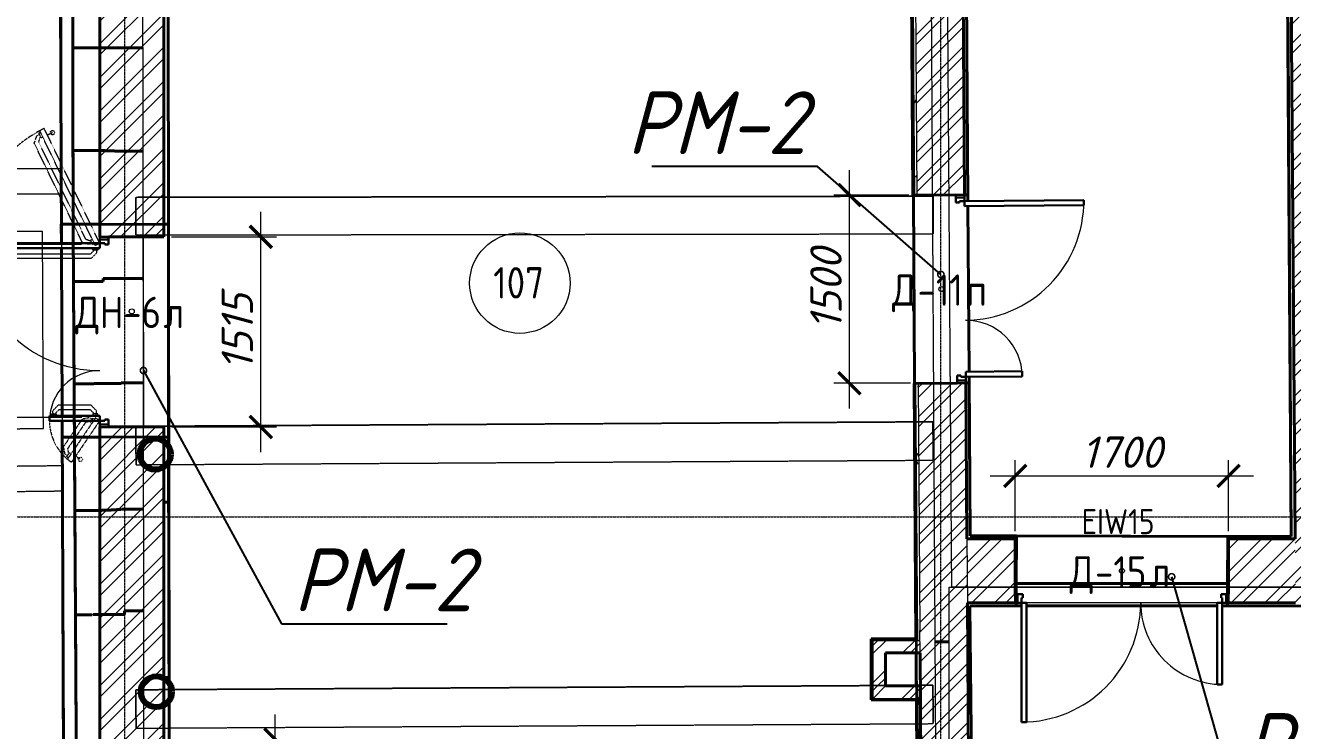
# Model space of a CAD drawing. Header units: millimetres. Extents: x 749182 to 2267578, y 70462 to 311449.
# Drawn here: x 1951487 to 1961583, y 87169 to 92791 of the extents above; entities that cross this region are included whole.
import ezdxf
from ezdxf import colors
from ezdxf.entities.mleader import LeaderData, LeaderLine
from ezdxf.math import Vec2, Vec3

# ---------------------------------------------------------------- set-up
doc = ezdxf.new("R2010")
doc.units = ezdxf.units.MM
for name, pattern in [('ADSK_Линия сетки', [25, 20, -2.5, 0, -2.5]), ('ADSK_Сверху', [4.5, 3, -1.5]), ('ADSK_Штриховая_ш2 п1', [3, 2, -1]), ('осеваяX2', [4, 2.5, -0.5, 0.5, -0.5])]:
    doc.linetypes.add(name, pattern=pattern)
doc.layers.get('Defpoints').update_dxf_attribs({"color": 255})
for name, color, linetype, lineweight in [('Двери', 7, 'Continuous', 20), ('Каркас', 7, 'Continuous', 9), ('Марки дверей', 7, 'Continuous', 20), ('Марки помещений', 7, 'Continuous', 20), ('Оси', 165, 'осеваяX2', 13), ('Перекрытие', 7, 'Continuous', 18), ('Размер', 7, 'Continuous', 13), ('размеры', 7, 'Continuous', 9), ('Стены', 184, 'Continuous', 40), ('Стены внутренние', 7, 'Continuous', 18), ('Стены наружные', 7, 'Continuous', 18), ('Стены разрез', 7, 'Continuous', 35), ('Стены штриховка', 7, 'Continuous', 18), ('стояки', 7, 'Continuous', 9)]:
    doc.layers.add(name, color=color, linetype=linetype, lineweight=lineweight)
doc.layers.add('Линии', color=7, linetype='Continuous', lineweight=9, true_color=0x00a600)
doc.layers.add('планы со стояками отопление_dwg', color=7, linetype='Continuous', lineweight=9, true_color=0x767676)
doc.styles.add('GOST 2.304_new', font='isocpeur.ttf', dxfattribs={"width": 0.9, "oblique": 15})
doc.styles.add('GOST Common_1', font='GOST_Common.ttf', dxfattribs={"width": 0.9, "height": 250})
doc.styles.add('GOST Common_2', font='GOST_Common.ttf', dxfattribs={"width": 0.9, "height": 200})
doc.styles.add('М2', font='isocpeui.ttf')
doc.dimstyles.new('SPDS 1_100', dxfattribs={"dimscale": 100, "dimtxt": 2.5, "dimasz": 1.77, "dimexe": 1.25, "dimexo": 0.625, "dimtad": 1, "dimdec": 0, "dimrnd": 0.001, "dimzin": 9, "dimtxsty": 'М2', "dimblk": 'ARCHTICK', "dimcen": 2.5, "dimdle": 2, "dimclrt": 256, "dimadec": 0, "dimazin": 2, "dimtfac": 0.75, "dimtdec": 0, "dimtmove": 1, "dimatfit": 3, "dimfxl": 0, "dimtolj": 1, "dimlwd": 9, "dimlwe": 9, "dimarcsym": 0})
pattern_1 = [(45, (1958220.23, 75616.62), (-134.7038, 134.7038), []), (45, (1958310.03, 75616.62), (-134.7038, 134.7038), [])]
pattern_2 = [(45, (1958220.23, 75616.62), (-179.605, 179.605), []), (45, (1958283.73, 75616.62), (0, 359.21), []), (45, (1958156.73, 75616.62), (0, 359.21), [])]
pattern_3 = [(45, (1958220.23, 75616.62), (-117.8655, 117.8655), []), (45, (1958298.8, 75616.62), (-117.8655, 117.8655), [])]
pattern_4 = [(0, (1958220.23, 75616.62), (406.4, 101.6), [33.528, -271.272, 33.528, -271.272, -1625.6]), (0, (1958220.23, 75616.62), (406.4, 101.6), [-609.6, 33.528, -576.072, 33.528, -271.272, -711.2]), (0, (1958220.23, 75616.62), (406.4, 101.6), [-1524, 33.528, -169.672, 33.528, -474.472]), (120, (1958372.63, 75667.42), (-291.1882, 301.1527), [33.528, -271.272, 33.528, -271.272, -1625.6]), (120, (1958372.63, 75667.42), (-291.1882, 301.1527), [-609.6, 33.528, -576.072, 33.528, -271.272, -711.2]), (120, (1958372.63, 75667.42), (-291.1882, 301.1527), [-1524, 33.528, -169.672, 33.528, -474.472]), (240, (1958423.43, 75870.62), (-115.2118, -402.7527), [33.528, -271.272, 33.528, -271.272, -1625.6]), (240, (1958423.43, 75870.62), (-115.2118, -402.7527), [-609.6, 33.528, -576.072, 33.528, -271.272, -711.2]), (240, (1958423.43, 75870.62), (-115.2118, -402.7527), [-1524, 33.528, -169.672, 33.528, -474.472])]

# ---------------------------------------------------------------- blocks, each defined once
blk = doc.blocks.new('Существующие стены 2 этаж - Существующие стены 2 этаж-699583-01 План 1-го этажа маркировочный')
at = {"layer": 'Стены', "color": 254, "linetype": 'ADSK_Сверху', "true_color": 0xe8c5d7}
for p, q in [((-6353, 15629), (-6362, 20954)), ((-6357, 18075), (-6355, 16994)), ((-6355, 16994), (-6354, 16176)), ((-6355, 16994), (-6354, 16176)), ((-6354, 16176), (-6355, 16994)), ((-6355, 16994), (-6114, 16994)), ((-6114, 16994), (-6355, 16994)), ((-6114, 16994), (-5974, 16995)), ((-5974, 16995), (-6114, 16994)), ((-5974, 16995), (-5796, 16996)), ((-5796, 16996), (-5974, 16995)), ((-6354, 16176), (-6353, 15629)), ((-6110, 16176), (-6354, 16176)), ((-6354, 16176), (-6110, 16176)), ((-5969, 16171), (-6110, 16176)), ((-6110, 16176), (-5969, 16171)), ((-5795, 16172), (-5969, 16171)), ((-5969, 16171), (-5795, 16172)), ((-6353, 15629), (-6350, 15133)), ((-6310, 8396), (-6353, 15629)), ((-6113, 15156), (-5973, 15157)), ((-5973, 15157), (-6113, 15156)), ((-6113, 15134), (-6113, 15156)), ((-6113, 15156), (-6113, 15134)), ((-5973, 15157), (-5794, 15157)), ((-5794, 15157), (-5973, 15157)), ((-6350, 15133), (-6113, 15134)), ((-6113, 15134), (-6350, 15133)), ((-6350, 15133), (-6345, 14317)), ((-6350, 15133), (-6345, 14317)), ((-6345, 14317), (-6350, 15133)), ((-6109, 14319), (-6345, 14317)), ((-6345, 14317), (-6109, 14319)), ((-6345, 14317), (-6339, 13307)), ((-5969, 14319), (-6109, 14319)), ((-6109, 14319), (-5969, 14319)), ((-5792, 14324), (-5969, 14324)), ((-5969, 14324), (-5969, 14319)), ((-5969, 14319), (-5969, 14324)), ((-5969, 14324), (-5792, 14324)), ((-6339, 13307), (-6087, 13309)), ((-6087, 13309), (-6339, 13307)), ((-6339, 13307), (-6334, 12476)), ((-6339, 13307), (-6334, 12476)), ((-6334, 12476), (-6339, 13307)), ((-6087, 13309), (-5947, 13318)), ((-5947, 13318), (-6087, 13309)), ((-5947, 13318), (-5791, 13319)), ((-5791, 13319), (-5947, 13318)), ((-6083, 12478), (-6334, 12476)), ((-6334, 12476), (-6083, 12478)), ((-6334, 12476), (-6328, 11443)), ((-5943, 12478), (-6083, 12478)), ((-6083, 12478), (-5943, 12478)), ((-5790, 12508), (-5943, 12507)), ((-5943, 12507), (-5790, 12508)), ((-5943, 12507), (-5943, 12478)), ((-5943, 12478), (-5943, 12507)), ((512, 12260), (626, 12260)), ((626, 12260), (512, 12260))]:
    blk.add_line(p, q, dxfattribs=at)
blk = doc.blocks.new('ADSK_БалкаЖБ_Прямоугольная - 300х281мм-835980-01 План 1-го этажа маркировочный')
at = {"layer": 'Каркас', "color": 253, "linetype": 'ADSK_Сверху', "true_color": 0xaaaaaa}
for p, q in [((-3175, 150), (-3175, -150)), ((-3175, 150), (3175, 150)), ((3175, -150), (3175, 150)), ((-3175, -150), (3175, -150))]:
    blk.add_line(p, q, dxfattribs=at)
at = {"layer": 'Каркас', "color": 253, "linetype": 'ADSK_Сверху', "true_color": 0xb2b2b2}
for p, q in [((-3175, -150), (-3175, 150)), ((3175, 150), (-3175, 150)), ((3175, 150), (3175, -150)), ((-3175, -150), (3175, -150))]:
    blk.add_line(p, q, dxfattribs=at)
blk = doc.blocks.new('ADSK_БалкаЖБ_Прямоугольная - 305_2х281мм-835981-01 План 1-го этажа маркировочный')
at = {"layer": 'Каркас', "color": 253, "linetype": 'ADSK_Сверху', "true_color": 0xaaaaaa}
for p, q in [((-3175, 153), (-3175, -153)), ((-3175, 153), (3175, 153)), ((3175, -153), (3175, 153)), ((-3175, -153), (3175, -153))]:
    blk.add_line(p, q, dxfattribs=at)
at = {"layer": 'Каркас', "color": 253, "linetype": 'ADSK_Сверху', "true_color": 0xb2b2b2}
for p, q in [((-3175, -153), (-3175, 153)), ((3175, 153), (-3175, 153)), ((3175, 153), (3175, -153)), ((-3175, -153), (3175, -153))]:
    blk.add_line(p, q, dxfattribs=at)
blk = doc.blocks.new('Существующие стены 1 эт - Существующие стены 1 эт-653793-01 План 1-го этажа маркировочный')
at = {"layer": 'Стены'}
for p, q in [((-6452, 16715), (-6455, 22902)), ((744, 20369), (776, 15774)), ((-5598, 18181), (-5591, 13375)), ((3350, 13099), (3321, 17663)), ((-6446, 15438), (-6452, 16715)), ((350, 14321), (342, 15821)), ((350, 14321), (342, 15821)), ((749, 15824), (775, 15824)), ((775, 15824), (776, 15774)), ((776, 15734), (785, 14414)), ((776, 15734), (785, 14414)), ((-6446, 15438), (-6447, 15591)), ((-6141, 15591), (-6447, 15591)), ((-5594, 15591), (-5631, 15591)), ((-5594, 15591), (-5592, 13891)), ((-6440, 14063), (-6446, 15398)), ((-6440, 14063), (-6446, 15398)), ((785, 14374), (794, 13106)), ((785, 14374), (786, 14324)), ((759, 14324), (786, 14324)), ((-6416, 8288), (-6440, 14023)), ((-6440, 13891), (-6440, 14023)), ((-6440, 13891), (-6141, 13891)), ((-5631, 13891), (-5592, 13891)), ((-5631, 13375), (-5591, 13375)), ((-5591, 13375), (-5631, 13375)), ((-5591, 13375), (-5589, 11976)), ((-5589, 11976), (-5591, 13375)), ((-5591, 13375), (-5589, 11976)), ((794, 13106), (3350, 13099)), ((1162, 13105), (1160, 12726)), ((1162, 13105), (2845, 13100)), ((2844, 12725), (2845, 13100)), ((1159, 12641), (1160, 12726)), ((2844, 12725), (1160, 12726)), ((1160, 12726), (2844, 12725)), ((2844, 12725), (2844, 12641)), ((1159, 12548), (1159, 12571)), ((1202, 12548), (1159, 12548)), ((2762, 12548), (1242, 12548)), ((2844, 12548), (2802, 12548)), ((2844, 12571), (2844, 12548)), ((364, 11910), (363, 12172)), ((-5589, 11976), (-5631, 11976)), ((-5631, 11976), (-5589, 11976)), ((-5589, 11976), (-5588, 11316))]:
    blk.add_line(p, q, dxfattribs=at)
at = {"layer": 'Стены разрез'}
for p, q in [((775, 15824), (744, 20369)), ((3304, 20376), (3350, 13099)), ((319, 19867), (342, 15821)), ((-6452, 18077), (-6452, 16715)), ((-5594, 15591), (-5598, 18015)), ((-6452, 16715), (-6447, 15591)), ((342, 15821), (679, 15823)), ((749, 15824), (775, 15824)), ((-6447, 15591), (-5594, 15591)), ((689, 14323), (350, 14321)), ((350, 14321), (380, 9111)), ((786, 14324), (759, 14324)), ((794, 13106), (786, 14324)), ((-6440, 13891), (-6429, 11425)), ((-5592, 13891), (-6440, 13891)), ((-5588, 11483), (-5592, 13891)), ((1162, 13105), (794, 13106)), ((1159, 12641), (1162, 13105)), ((2845, 13100), (2844, 12641)), ((3350, 13099), (2845, 13100)), ((830, 9110), (794, 12548)), ((794, 12548), (1159, 12548)), ((1159, 12548), (1159, 12571)), ((2844, 12571), (2844, 12548)), ((2844, 12548), (4649, 12549))]:
    blk.add_line(p, q, dxfattribs=at)
blk = doc.blocks.new('AC_Дверь_Двупольная_Стальная - Д-11п 1500х2200h-2039715-01 План 1-го этажа маркировочный')
at = {"layer": 'Двери', "lineweight": 30}
for p, q in [((-700, 1140), (-660, 1140)), ((-700, 190), (-700, 1140)), ((-660, 1140), (-660, 190)), ((700, 640), (660, 640)), ((660, 640), (660, 190)), ((700, 190), (700, 640)), ((-750, 190), (-730, 190)), ((-750, 120), (-750, 190)), ((-730, 120), (-750, 120)), ((-730, 190), (-700, 190)), ((-730, 120), (-730, 190)), ((-730, 190), (-730, 120)), ((-690, 120), (-730, 120)), ((-660, 190), (-700, 190)), ((-700, 190), (-700, 150)), ((-700, 150), (-690, 150)), ((-690, 150), (-690, 120)), ((660, 190), (700, 190)), ((700, 150), (690, 150)), ((690, 150), (690, 120)), ((690, 120), (730, 120)), ((730, 190), (700, 190)), ((700, 190), (700, 150)), ((730, 120), (730, 190)), ((750, 190), (730, 190)), ((730, 190), (730, 120)), ((730, 120), (750, 120)), ((750, 120), (750, 190))]:
    blk.add_line(p, q, dxfattribs=at)
at = {"layer": 'Двери'}
for centre, radius, start, end in [((-700, 190), 950, 360, 90), ((700, 190), 450, 90, 180)]:
    blk.add_arc(centre, radius, start, end, dxfattribs=at)
blk = doc.blocks.new('AC_Дверь_Двупольная_Стальная - Д-15л 1700х2200h-2039711-01 План 1-го этажа маркировочный')
at = {"layer": 'Двери', "lineweight": 30}
for p, q in [((800, 1205), (760, 1205)), ((760, 1205), (760, 255)), ((800, 255), (800, 1205)), ((-800, 905), (-760, 905)), ((-800, 255), (-800, 905)), ((-760, 905), (-760, 255)), ((-850, 255), (-830, 255)), ((-850, 185), (-850, 255)), ((-830, 255), (-800, 255)), ((-830, 185), (-830, 255)), ((-830, 255), (-830, 185)), ((-760, 255), (-800, 255)), ((-800, 255), (-800, 215)), ((-800, 215), (-790, 215)), ((-790, 215), (-790, 185)), ((760, 255), (800, 255)), ((800, 215), (790, 215)), ((790, 215), (790, 185)), ((830, 255), (800, 255)), ((800, 255), (800, 215)), ((830, 185), (830, 255)), ((850, 255), (830, 255)), ((830, 255), (830, 185)), ((850, 185), (850, 255)), ((-830, 185), (-850, 185)), ((-790, 185), (-830, 185)), ((790, 185), (830, 185)), ((830, 185), (850, 185))]:
    blk.add_line(p, q, dxfattribs=at)
at = {"layer": 'Двери'}
for centre, radius, start, end in [((800, 255), 950, 90, 180), ((-800, 255), 650, 360, 90)]:
    blk.add_arc(centre, radius, start, end, dxfattribs=at)
blk = doc.blocks.new('AC_Дверь_Двупольная_Стальная - ДН-6л 1515х2200h-2039697-01 План 1-го этажа маркировочный')
at = {"layer": 'Двери', "linetype": 'ADSK_Сверху', "lineweight": 9}
for p, q in [((628, 1244), (585, 1202)), ((651, 1226), (621, 1196)), ((651, 1244), (628, 1244)), ((667, 1255), (651, 1255)), ((651, 1255), (651, 1217)), ((651, 1236), (651, 1244)), ((651, 1217), (667, 1217)), ((585, 323), (585, 1202)), ((621, 329), (621, 1196)), ((-668, 640), (-652, 640)), ((-652, 640), (-652, 602)), ((-652, 621), (-652, 629)), ((-652, 629), (-628, 629)), ((-652, 611), (-621, 581)), ((-628, 629), (-585, 587)), ((-652, 602), (-668, 602)), ((-621, 329), (-621, 581)), ((-585, 323), (-585, 587)), ((-652, 309), (-668, 309)), ((-652, 299), (-621, 329)), ((-652, 270), (-652, 309)), ((-628, 281), (-585, 323)), ((628, 281), (585, 323)), ((651, 299), (621, 329)), ((651, 270), (651, 309)), ((651, 309), (667, 309)), ((-668, 270), (-652, 270)), ((-652, 289), (-652, 281)), ((-652, 281), (-628, 281)), ((651, 281), (628, 281)), ((667, 270), (651, 270))]:
    blk.add_line(p, q, dxfattribs=at)
at = {"layer": 'Двери', "lineweight": 30}
for p, q in [((707, 1270), (667, 1270)), ((667, 1270), (667, 255)), ((707, 255), (707, 1270)), ((-708, 655), (-668, 655)), ((-708, 255), (-708, 655)), ((-668, 655), (-668, 255)), ((-758, 255), (-738, 255)), ((-758, 185), (-758, 255)), ((-738, 255), (-708, 255)), ((-738, 185), (-738, 255)), ((-738, 255), (-738, 185)), ((-668, 255), (-708, 255)), ((-708, 255), (-708, 215)), ((-708, 215), (-698, 215)), ((-698, 215), (-698, 185)), ((667, 255), (707, 255)), ((707, 215), (697, 215)), ((697, 215), (697, 185)), ((737, 255), (707, 255)), ((707, 255), (707, 215)), ((737, 185), (737, 255)), ((757, 255), (737, 255)), ((737, 255), (737, 185)), ((757, 185), (757, 255)), ((-738, 185), (-758, 185)), ((-698, 185), (-738, 185)), ((697, 185), (737, 185)), ((737, 185), (757, 185))]:
    blk.add_line(p, q, dxfattribs=at)
at = {"layer": 'Двери'}
for centre, radius, start, end in [((707, 255), 1015, 90, 180), ((-708, 255), 400, 360, 90)]:
    blk.add_arc(centre, radius, start, end, dxfattribs=at)
blk = doc.blocks.new('планы со стояками отопление_dwg-1484427-01 План 1-го этажа маркировочный')
at = {"layer": 'стояки', "lineweight": 80}
for centre in [(166697, 169834), (166706, 167940)]:
    blk.add_circle(centre, 124, dxfattribs=at)
blk = doc.blocks.new('_ArchTick')
at = {"color": 0, "linetype": 'ByBlock', "const_width": 0.15}
blk.add_lwpolyline([(-0.5, -0.5), (0.5, 0.5)], dxfattribs=at)
blk = doc.blocks.new('*D2819')
at = {"layer": 'Defpoints', "color": 0, "lineweight": 20, "transparency": 16777216}
for p in [(1952102, 87098), (1953478, 87098), (1952749, 85269)]:
    blk.add_point(p, dxfattribs=at)
at = {"layer": 'размеры', "color": 0, "lineweight": 9, "transparency": 16777216}
for p, q in [((1953478, 85069), (1953478, 87298)), ((1952164, 87098), (1953603, 87098)), ((1952812, 85269), (1953603, 85269))]:
    blk.add_line(p, q, dxfattribs=at)
at = {"layer": 'размеры', "color": 0, "lineweight": 9, "transparency": 16777216, "xscale": 177, "yscale": 177, "zscale": 177}
for p, rotation in [((1953478, 87098), 90), ((1953478, 85269), 270)]:
    blk.add_blockref('_ArchTick', p, dxfattribs=dict(at, rotation=rotation))
at = {"layer": 'размеры', "lineweight": 20, "transparency": 16777216, "insert": (1953291, 86184), "char_height": 250, "width": 560.47, "attachment_point": 5, "rotation": 90, "style": 'М2'}
blk.add_mtext('\\A1;1830', dxfattribs=at)
blk = doc.blocks.new('ADSK_Марка_Помещение_ОдноЗначение - Номер-247393-01 План 1-го этажа маркировочный')
at = {"layer": 'Марки помещений'}
blk.add_circle((0, 0), 4, dxfattribs=at)
blk = doc.blocks.new('ADSK_Марка_Дверь - Марка типа и комментарии-2020407-01 План 1-го этажа маркировочный')
at = {"layer": 'Марки дверей', "lineweight": 9}
blk.add_circle((0, 0), 0.2, dxfattribs=at)
blk = doc.blocks.new('*D2896')
at = {"layer": 'Defpoints', "color": 0, "lineweight": 20, "transparency": 16777216}
for p in [(1958052, 91438), (1958589, 91438), (1958599, 89938)]:
    blk.add_point(p, dxfattribs=at)
at = {"layer": 'размеры', "color": 0, "lineweight": 9, "transparency": 16777216}
for p, q in [((1958052, 89738), (1958052, 91638)), ((1958526, 91438), (1957927, 91438)), ((1958537, 89938), (1957927, 89938))]:
    blk.add_line(p, q, dxfattribs=at)
at = {"layer": 'размеры', "color": 0, "lineweight": 9, "transparency": 16777216, "xscale": 177, "yscale": 177, "zscale": 177}
for p, rotation in [((1958052, 91438), 90), ((1958052, 89938), 270)]:
    blk.add_blockref('_ArchTick', p, dxfattribs=dict(at, rotation=rotation))
at = {"layer": 'размеры', "lineweight": 20, "transparency": 16777216, "insert": (1957865, 90688), "char_height": 250, "width": 560.47, "attachment_point": 5, "rotation": 90, "style": 'М2'}
blk.add_mtext('\\A1;1500', dxfattribs=at)
blk = doc.blocks.new('*D2897')
at = {"layer": 'Defpoints', "color": 0, "lineweight": 20, "transparency": 16777216}
for p in [(1961072, 89200), (1959372, 88698), (1961072, 88698)]:
    blk.add_point(p, dxfattribs=at)
at = {"layer": 'размеры', "color": 0, "lineweight": 9, "transparency": 16777216}
for p, q in [((1959372, 88760), (1959372, 89325)), ((1961072, 88760), (1961072, 89325)), ((1959172, 89200), (1961272, 89200))]:
    blk.add_line(p, q, dxfattribs=at)
at = {"layer": 'размеры', "color": 0, "lineweight": 9, "transparency": 16777216, "xscale": 177, "yscale": 177, "zscale": 177, "rotation": 180}
blk.add_blockref('_ArchTick', (1959372, 89200), dxfattribs=at)
at = {"layer": 'размеры', "color": 0, "lineweight": 9, "transparency": 16777216, "xscale": 177, "yscale": 177, "zscale": 177}
blk.add_blockref('_ArchTick', (1961072, 89200), dxfattribs=at)
at = {"layer": 'размеры', "lineweight": 20, "transparency": 16777216, "insert": (1960222, 89389), "char_height": 250, "width": 560.47, "attachment_point": 5, "style": 'М2'}
blk.add_mtext('\\A1;1700', dxfattribs=at)
blk = doc.blocks.new('*D2898')
at = {"layer": 'Defpoints', "color": 0, "lineweight": 20, "transparency": 16777216}
for p in [(1952589, 91105), (1953363, 91105), (1952589, 89590)]:
    blk.add_point(p, dxfattribs=at)
at = {"layer": 'размеры', "color": 0, "lineweight": 9, "transparency": 16777216}
for p, q in [((1953363, 89390), (1953363, 91305)), ((1952652, 91105), (1953488, 91105)), ((1952652, 89590), (1953488, 89590))]:
    blk.add_line(p, q, dxfattribs=at)
at = {"layer": 'размеры', "color": 0, "lineweight": 9, "transparency": 16777216, "xscale": 177, "yscale": 177, "zscale": 177}
for p, rotation in [((1953363, 91105), 90), ((1953363, 89590), 270)]:
    blk.add_blockref('_ArchTick', p, dxfattribs=dict(at, rotation=rotation))
at = {"layer": 'размеры', "lineweight": 20, "transparency": 16777216, "insert": (1953175, 90347), "char_height": 250, "width": 515.47, "attachment_point": 5, "rotation": 90, "style": 'М2'}
blk.add_mtext('\\A1;1515', dxfattribs=at)
blk = doc.blocks.new('*D2949')
at = {"layer": 'Defpoints', "color": 0, "lineweight": 20, "transparency": 16777216}
for p in [(1950422, 91043), (1951996, 91043), (1951999, 89664)]:
    blk.add_point(p, dxfattribs=at)
at = {"layer": 'размеры', "color": 0, "lineweight": 9, "transparency": 16777216}
for p, q in [((1950422, 89464), (1950422, 91243)), ((1951934, 91043), (1950297, 91043)), ((1951936, 89664), (1950297, 89664))]:
    blk.add_line(p, q, dxfattribs=at)
at = {"layer": 'размеры', "color": 0, "lineweight": 9, "transparency": 16777216, "xscale": 177, "yscale": 177, "zscale": 177}
for p, rotation in [((1950422, 91043), 90), ((1950422, 89664), 270)]:
    blk.add_blockref('_ArchTick', p, dxfattribs=dict(at, rotation=rotation))
at = {"layer": 'размеры', "lineweight": 20, "transparency": 16777216, "char_height": 250, "width": 1251.86, "attachment_point": 5, "rotation": 90, "style": 'М2'}
for s, insert in [('\\A1;"в свету"', (1950855, 90353)), ('\\A1;1380', (1950234, 90353))]:
    blk.add_mtext(s, dxfattribs=dict(at, insert=insert))
blk = doc.blocks.new('_DotSmall')
at = {"color": 0, "linetype": 'ByBlock', "lineweight": 35, "const_width": 0.5}
blk.add_lwpolyline([(-0.0625, 0, 1), (0.0625, 0, 1)], format="xyb", close=True, dxfattribs=at)

msp = doc.modelspace()

# ---------------------------------------------------------------- hatches: boundary and pattern name
at = {"layer": 'Стены внутренние', "lineweight": 9}
h = msp.add_hatch(dxfattribs=at)
h.set_pattern_fill('FP_1', color=256, style=0, pattern_type=2)
h.set_pattern_definition(pattern_3)
h.paths.add_polyline_path([(1959015.8651, 84655.8711), (1958979.19, 89940.1858), (1958599.2005, 89937.3502), (1958635.8559, 84655.8711), (1958991.3519, 84655.8711)])
h.paths.add_polyline_path([(1958588.7888, 91437.5124), (1958968.7784, 91440.3349), (1958936.941, 96027.6102), (1958556.9318, 96027.6102), (1958588.7888, 91437.517)])
h = msp.add_hatch(dxfattribs=at)
h.set_pattern_fill('FP_1', color=256, style=0, pattern_type=2)
h.set_pattern_definition(pattern_3)
h.paths.add_polyline_path([(1961605.5358, 88174.9328), (1961985.537, 88176.0895), (1961930.3466, 96025.2503), (1961653.7248, 96025.2503), (1961653.7248, 96027.6102), (1961550.3206, 96027.6102), (1961605.5277, 88176.0895)])
h = msp.add_hatch(dxfattribs=at)
h.set_pattern_fill('FP_2', color=256, style=0, pattern_type=2)
h.set_pattern_definition(pattern_4)
h.paths.add_polyline_path([(1958593.4189, 87888.6348), (1958613.4193, 87888.6348), (1958599.1991, 89937.5485), (1958579.2, 89937.3502), (1958593.3495, 87898.6348)])
h.paths.add_polyline_path([(1958568.7893, 91437.3736), (1958588.7888, 91437.517), (1958560.0521, 95565.4496), (1958540.1404, 95565.2281), (1958568.7893, 91437.3784)])
h = msp.add_hatch(dxfattribs=at)
h.set_pattern_fill('FP_4', color=256, angle=45, style=0, pattern_type=2)
h.set_pattern_definition(pattern_1)
h.paths.add_polyline_path([(1961237.6082, 88187.8371), (1961605.4451, 88187.8371), (1961601.859, 88697.8371), (1961071.9281, 88697.8371), (1961071.9281, 88187.8371), (1961118.7724, 88187.8371)])
h.paths.add_polyline_path([(1959015.8651, 88187.8371), (1959371.9281, 88187.8371), (1959371.9281, 88697.8371), (1958987.8123, 88697.8371), (1958991.3519, 88187.8371), (1959014.6163, 88187.8371)])
h = msp.add_hatch(dxfattribs=at)
h.set_pattern_fill('FP_6', color=256, style=0, pattern_type=2)
h.set_pattern_definition(pattern_2)
h.paths.add_polyline_path([(1958337.7347, 87526.4878), (1958337.7347, 87888.6348), (1958237.7347, 87888.6348), (1958237.7347, 87526.4878)])
h = msp.add_hatch(dxfattribs=at)
h.set_pattern_fill('FP_6', color=256, style=0, pattern_type=2)
h.set_pattern_definition(pattern_2)
h.paths.add_polyline_path([(1958614.1134, 87788.6348), (1958612.8501, 87888.6348), (1958337.7347, 87888.6348), (1958337.7347, 87788.6348), (1958613.4193, 87788.6348)])
h = msp.add_hatch(dxfattribs=at)
h.set_pattern_fill('FP_6', color=256, style=0, pattern_type=2)
h.set_pattern_definition(pattern_2)
h.paths.add_polyline_path([(1958586.7093, 87426.4878), (1958616.6268, 87426.4878), (1958615.5236, 87526.4878), (1958237.7347, 87526.4878), (1958237.7347, 87426.4878), (1958584.9569, 87426.4878)])
h = msp.add_hatch(dxfattribs=at)
h.set_pattern_fill('FP_2', color=256, style=0, pattern_type=2)
h.set_pattern_definition(pattern_4)
h.paths.add_polyline_path([(1958615.6064, 84675.8711), (1958635.7171, 84675.8711), (1958635.1653, 84739.8669), (1958615.5236, 87426.4878), (1958596.6268, 87426.4878), (1958615.5374, 84685.8711)])
h.paths.add_polyline_path([(1958596.7096, 87416.4875), (1958596.7096, 87416.4901), (1958600.3654, 87416.4878)])
at = {"layer": 'Стены наружные', "lineweight": 9}
h = msp.add_hatch(dxfattribs=at)
h.set_pattern_fill('FP_3', color=256, angle=45, style=0, pattern_type=2)
h.set_pattern_definition(pattern_1)
h.paths.add_polyline_path([(1952435.3081, 84655.8711), (1952589.1837, 84655.8711), (1952589.1837, 85268.5439), (1952079.1837, 85268.5439), (1952079.1837, 84655.8711), (1952418.5194, 84655.8711)])
h.paths.add_polyline_path([(1952079.1837, 87088.5439), (1952589.1837, 87088.5439), (1952589.1837, 89589.9214), (1952079.1837, 89589.9214), (1952079.1837, 87098.6626)])
h.paths.add_polyline_path([(1952149.1837, 91104.9214), (1952589.1837, 91104.9214), (1952589.1837, 93630.4907), (1952079.1837, 93630.4907), (1952079.1837, 91104.9214)])
h.paths.add_polyline_path([(1952094.0691, 95450.4907), (1952589.1837, 95450.4907), (1952589.1837, 96537.6102), (1952079.1837, 96537.6102), (1952079.1837, 95450.4907), (1952081.0722, 95450.4907)])

# ---------------------------------------------------------------- linework, layer by layer
at = {"layer": 'Линии', "linetype": 'ADSK_Штриховая_ш2 п1'}
for p, q in [((1951576.4064, 91910.8293), (1951556.5262, 91853.6589)), ((1951597.7394, 91921.1538), (1951576.4064, 91910.8293)), ((1951605.8972, 91904.2978), (1951591.916, 91864.0914)), ((1951607.5454, 91937.6203), (1951593.1434, 91930.6502)), ((1951593.1434, 91930.6502), (1951609.9153, 91895.9954)), ((1951601.0109, 91951.1221), (1951637.0159, 91968.5475)), ((1952043.1787, 91037.4961), (1951601.0109, 91951.1221)), ((1951609.9153, 91895.9954), (1951624.3173, 91902.9655)), ((1952079.1837, 91054.9214), (1951637.0159, 91968.5475)), ((1951702.9625, 91935.5837), (1951662.4569, 91915.9802)), ((1951939.143, 91063.0798), (1951556.5262, 91853.6589)), ((1951969.2822, 91084.3614), (1951591.916, 91864.0914)), ((1952009.4885, 91070.3802), (1951969.2822, 91084.3614)), ((1952005.4704, 91078.6826), (1952019.8724, 91085.6527)), ((1952022.2422, 91044.0278), (1952005.4704, 91078.6826)), ((1952079.1837, 91054.9214), (1952079.1837, 91104.9214)), ((1951996.3134, 91043.1996), (1951939.143, 91063.0798)), ((1952017.6463, 91053.5241), (1951996.3134, 91043.1996)), ((1952036.6442, 91050.9979), (1952022.2422, 91044.0278)), ((1952043.1787, 91037.4961), (1952079.1837, 91054.9214)), ((1951939.4424, 89652.1832), (1951791.5432, 89434.3468)), ((1952046.0904, 89662.3899), (1951821.4049, 89331.4573)), ((1951998.8936, 89663.5517), (1951939.4424, 89652.1832)), ((1952018.5013, 89650.239), (1951998.8936, 89663.5517)), ((1952024.4274, 89658.9674), (1952002.8014, 89627.1151)), ((1952037.6647, 89649.98), (1952024.4274, 89658.9674)), ((1952079.1837, 89639.9214), (1952046.0904, 89662.3899)), ((1951966.1722, 89626.751), (1951825.0432, 89418.8863)), ((1952079.1837, 89639.9214), (1951854.4982, 89308.9887)), ((1952007.9825, 89634.7461), (1951966.1722, 89626.751)), ((1952002.8014, 89627.1151), (1952016.0388, 89618.1277)), ((1952079.1837, 89589.9214), (1952079.1837, 89639.9214)), ((1951802.9116, 89374.8957), (1951791.5432, 89434.3468)), ((1951822.5194, 89361.583), (1951802.9116, 89374.8957)), ((1951816.5933, 89352.8547), (1951838.2193, 89384.707)), ((1951829.8306, 89343.8673), (1951816.5933, 89352.8547)), ((1951833.0383, 89377.076), (1951825.0432, 89418.8863)), ((1951838.2193, 89384.707), (1951851.4566, 89375.7195)), ((1951924.5322, 89332.0278), (1951887.3023, 89357.3049)), ((1951854.4982, 89308.9887), (1951821.4049, 89331.4573))]:
    msp.add_line(p, q, dxfattribs=at)
for centre in [(1951702.9625, 91935.5837), (1951924.5322, 89332.0278)]:
    msp.add_circle(centre, 17, dxfattribs=at)
for centre, radius, start, end in [((1952079.1837, 91054.9214), 1015, 115.8255993, 180.088892), ((1952079.1837, 89639.9214), 400, 179.8255993, 235.8255993)]:
    msp.add_arc(centre, radius, start, end, dxfattribs=at)
at = {"layer": 'Оси', "linetype": 'ADSK_Линия сетки'}
for p, q in [((1952280.1361, 71313.2448), (1952280.1361, 120038.4712)), ((1958780.1361, 71313.2448), (1958780.1361, 120038.4712)), ((1947134.001, 88873.407), (2015361.944, 88873.407))]:
    msp.add_line(p, q, dxfattribs=at)
at = {"layer": 'Перекрытие', "linetype": 'ADSK_Сверху'}
for p, q in [((1952428.7117, 89289.6149), (1952418.9705, 96132.5285)), ((1958685.1889, 96143.1793), (1958713.8176, 91129.2024)), ((1958867.1686, 88314.1338), (1958812.9792, 96135.4632)), ((1951771.5192, 91646.919), (1950703.9986, 91647.3812)), ((1951771.5192, 91646.919), (1951782.4699, 89080.1874)), ((1950903.7261, 91447.2947), (1951772.3725, 91446.9186)), ((1951623.6507, 91146.983), (1951203.3174, 91147.165)), ((1951630.3427, 89578.4509), (1951623.6507, 91146.983)), ((1958713.8176, 91129.2024), (1958751.5116, 84527.5668)), ((1951201.1731, 89573.4563), (1951630.3427, 89578.4509)), ((1951781.6166, 89280.191), (1950900.7593, 89269.9398)), ((1952435.4727, 84540.2681), (1952428.7117, 89289.6149)), ((1950700.4834, 89067.5955), (1951782.4699, 89080.1874)), ((1958845.6802, 88314.1338), (1962380.9596, 88314.1327)), ((1958851.2289, 84368.0908), (1958845.6802, 88314.1338)), ((1961722.6287, 88314.1329), (1958867.1686, 88314.1338))]:
    msp.add_line(p, q, dxfattribs=at)
at = {"layer": 'Перекрытие'}
for p, q in [((1952426.1275, 91104.9214), (1952428.2842, 89589.9214)), ((1960981.9281, 88187.8371), (1959461.9281, 88187.8371))]:
    msp.add_line(p, q, dxfattribs=at)
at = {"layer": 'Стены внутренние', "lineweight": 40}
for p, q in [((1958968.7797, 91440.1497), (1958936.941, 96027.6102)), ((1958528.1401, 95565.2281), (1958556.7896, 91437.2903)), ((1961569.6433, 93279.5517), (1961601.859, 88697.8371)), ((1958556.7896, 91437.2903), (1958898.7813, 91439.6639)), ((1958909.1917, 89939.7), (1958567.1999, 89937.3264)), ((1958567.1999, 89937.3264), (1958581.3353, 87900.6348)), ((1958987.8123, 88697.8371), (1958979.19, 89940.1858)), ((1959371.9281, 88697.8371), (1958987.8123, 88697.8371)), ((1959371.9281, 88257.8371), (1959371.9281, 88697.8371)), ((1961601.859, 88697.8371), (1961071.9281, 88697.8371)), ((1961071.9281, 88697.8371), (1961071.9281, 88257.8371)), ((1958991.3519, 88187.8371), (1959371.9281, 88187.8371)), ((1959015.8651, 84655.8711), (1958991.3519, 88187.8371)), ((1961071.9281, 88187.8371), (1961605.4451, 88187.8371)), ((1958225.7347, 87900.6348), (1958225.7347, 87414.4878)), ((1958581.3353, 87900.6348), (1958225.7347, 87900.6348)), ((1958337.7347, 87526.4878), (1958337.7347, 87788.6348)), ((1958337.7347, 87788.6348), (1958614.1134, 87788.6348)), ((1958614.1134, 87788.6348), (1958635.6338, 84687.8711)), ((1958615.9372, 87526.4878), (1958337.7347, 87526.4878)), ((1958635.5241, 84687.8711), (1958615.9372, 87526.4878)), ((1958225.7347, 87414.4878), (1958584.7093, 87414.4878)), ((1958584.7093, 87414.4878), (1958603.5233, 84687.8711))]:
    msp.add_line(p, q, dxfattribs=at)
at = {"layer": 'Стены внутренние'}
msp.add_line((1958612.8501, 87970.6535), (1958612.864, 87968.6535), dxfattribs=at)
at = {"layer": 'Стены наружные', "lineweight": 40}
for p, q in [((1952079.1837, 93630.4907), (1952079.1837, 91104.9214)), ((1952589.1837, 91104.9214), (1952589.1837, 93630.4907)), ((1952149.1837, 91104.9214), (1952589.1837, 91104.9214)), ((1952079.1837, 89589.9214), (1952079.1837, 87088.5439)), ((1952589.1837, 89589.9214), (1952149.1837, 89589.9214)), ((1952589.1837, 87088.5439), (1952589.1837, 89589.9214))]:
    msp.add_line(p, q, dxfattribs=at)
at = {"layer": 'Стены штриховка'}
for p, q in [((1958530.1401, 95565.242), (1958558.7895, 91437.3042)), ((1958540.1399, 95565.3114), (1958568.7893, 91437.3736)), ((1958560.1394, 95565.4502), (1958588.7888, 91437.5124)), ((1958569.1998, 89937.3403), (1958583.3353, 87900.6348)), ((1958579.1996, 89937.4097), (1958593.4189, 87888.6348)), ((1958599.1991, 89937.5485), (1958612.8501, 87970.6535)), ((1958987.8123, 88697.8371), (1958991.3519, 88187.8371)), ((1958614.1134, 87788.6348), (1958612.864, 87968.6535)), ((1958593.3495, 87898.6348), (1958225.7347, 87898.6348)), ((1958227.7347, 87900.6348), (1958227.7347, 87414.4878)), ((1958237.7347, 87898.6348), (1958237.7347, 87900.6348)), ((1958237.7347, 87888.6348), (1958237.7347, 87426.4878)), ((1958237.7347, 87888.6348), (1958613.4193, 87888.6348)), ((1958227.7347, 87426.4878), (1958225.7347, 87426.4878)), ((1958225.7347, 87416.4878), (1958596.6958, 87416.4878)), ((1958237.7347, 87426.4878), (1958616.6273, 87426.4878)), ((1958586.7093, 87414.4878), (1958605.5372, 84685.8711)), ((1958596.6268, 87426.4878), (1958615.6064, 84675.8711))]:
    msp.add_line(p, q, dxfattribs=at)

# ---------------------------------------------------------------- block references
at = {"layer": 'Двери'}
for name, p, rotation in [('AC_Дверь_Двупольная_Стальная - Д-11п 1500х2200h-2039715-01 План 1-го этажа маркировочный', (1958783.9894, 90688.8491), 270.3976477562669), ('AC_Дверь_Двупольная_Стальная - Д-15л 1700х2200h-2039711-01 План 1-го этажа маркировочный', (1960221.9281, 88442.8371), 180)]:
    msp.add_blockref(name, p, dxfattribs=dict(at, rotation=rotation))
at = {"layer": 'Двери', "linetype": 'ADSK_Сверху', "lineweight": 9, "rotation": 89.99999999999991}
msp.add_blockref('AC_Дверь_Двупольная_Стальная - ДН-6л 1515х2200h-2039697-01 План 1-го этажа маркировочный', (1952334.1837, 90347.4214), dxfattribs=at)
at = {"layer": 'Каркас', "color": 253, "linetype": 'ADSK_Сверху', "true_color": 0xaaaaaa}
for name, p, rotation in [('ADSK_БалкаЖБ_Прямоугольная - 300х281мм-835980-01 План 1-го этажа маркировочный', (1955542.7719, 91274.6884), 0.08156364355657254), ('ADSK_БалкаЖБ_Прямоугольная - 305_2х281мм-835981-01 План 1-го этажа маркировочный', (1955542.7719, 89459.998), 0.3271430497154948), ('ADSK_БалкаЖБ_Прямоугольная - 305_2х281мм-835981-01 План 1-го этажа маркировочный', (1955542.7719, 87359.998), 0.3271430497154948)]:
    msp.add_blockref(name, p, dxfattribs=dict(at, rotation=rotation))
at = {"layer": 'Марки дверей', "xscale": 99.99999999999993, "yscale": 99.99999999999993, "zscale": 99.99999999999993}
for p in [(1958783.9894, 90688.8491), (1952334.1837, 90511.0402), (1960221.9281, 88442.8371)]:
    msp.add_blockref('ADSK_Марка_Дверь - Марка типа и комментарии-2020407-01 План 1-го этажа маркировочный', p, dxfattribs=at)
at = {"layer": 'Марки помещений', "xscale": 99.99999999999993, "yscale": 99.99999999999993, "zscale": 99.99999999999993}
msp.add_blockref('ADSK_Марка_Помещение_ОдноЗначение - Номер-247393-01 План 1-го этажа маркировочный', (1955426.2167, 90736.0747), dxfattribs=at)
at = {"layer": 'планы со стояками отопление_dwg', "color": 6, "true_color": 0xff00ff}
msp.add_blockref('планы со стояками отопление_dwg-1484427-01 План 1-го этажа маркировочный', (1785824.7266, -80460.4271), dxfattribs=at)
at = {"layer": 'Стены', "color": 254, "linetype": 'ADSK_Сверху', "true_color": 0xe8c5d7}
msp.add_blockref('Существующие стены 2 этаж - Существующие стены 2 этаж-699583-01 План 1-го этажа маркировочный', (1958220.2258, 75616.6187), dxfattribs=at)
at = {"layer": 'Стены', "color": 243, "true_color": 0xbb5389}
msp.add_blockref('Существующие стены 1 эт - Существующие стены 1 эт-653793-01 План 1-го этажа маркировочный', (1958220.2258, 75616.6187), dxfattribs=at)

# ---------------------------------------------------------------- texts
at = {"layer": 'Марки дверей', "lineweight": 9, "attachment_point": 1}
for s, insert, char_height, width, style in [('\\fGOST Common|b0|i0|c204|p34|;\\W.9;Д', (1958391.8601, 90805.8622), 250, 245.316375, 'GOST Common_2'), ('-11', (1958594.2664, 90805.8622), 250, 468.987187, 'GOST Common_2'), ('\\fGOST Common|b0|i0|c204|p34|;\\W.9;п', (1958981.2195, 90805.8622), 250, 194.810062, 'GOST Common_2'), ('ДН', (1951885.3544, 90628.0533), 250, 461.772, 'GOST Common_2'), ('-6', (1952266.3544, 90628.0533), 250, 389.620125, 'GOST Common_2'), ('\\fGOST Common|b0|i0|c204|p34|;\\W.9;л', (1952587.8232, 90628.0533), 250, 194.810062, 'GOST Common_2'), ('EIW15', (1959901.3488, 88935.2511), 200, 735.949125, 'GOST Common_1'), ('\\fGOST Common|b0|i0|c204|p34|;\\W.9;Д', (1959805.9488, 88559.8502), 250, 245.316375, 'GOST Common_2'), ('-15', (1960008.355, 88559.8502), 250, 526.708687, 'GOST Common_2'), ('\\fGOST Common|b0|i0|c204|p34|;\\W.9;л', (1960442.9332, 88559.8502), 250, 194.810062, 'GOST Common_2')]:
    msp.add_mtext(s, dxfattribs=dict(at, insert=insert, char_height=char_height, width=width, style=style))
at = {"layer": 'Марки помещений', "lineweight": 9, "insert": (1955213.8095, 90863.7998), "char_height": 250, "width": 526.708687, "attachment_point": 1, "style": 'GOST Common_2'}
msp.add_mtext('107', dxfattribs=at)

# ---------------------------------------------------------------- dimensions: what is measured, and where the dimension line sits
at = {"layer": 'размеры', "lineweight": 20}
for base, p1, p2, picture, middle in [((1958052.0894, 91437.5124), (1958599.1991, 89937.5485), (1958588.7888, 91437.5124), '*D2896', (1957864.5894, 90687.5305)), ((1953362.5908, 91104.9214), (1952589.1837, 89589.9214), (1952589.1837, 91104.9214), '*D2898', (1953175.0908, 90347.4214)), ((1953478.3386, 87098.4633), (1952749.1837, 85268.5439), (1952101.9293, 87098.4633), '*D2819', (1953290.8386, 86183.5036))]:
    dim = msp.add_linear_dim(base=base, p1=p1, p2=p2, angle=90, dimstyle='SPDS 1_100', dxfattribs=at)
    dim.commit()
    dim.dimension.update_dxf_attribs({"geometry": picture, "text_midpoint": middle})
dim = msp.add_linear_dim(base=(1950421.794, 91043.1996), p1=(1951998.8936, 89663.5517), p2=(1951996.3134, 91043.1996), angle=90, text='<>\\X"в свету"', dimstyle='SPDS 1_100', dxfattribs=at)
dim.commit()
dim.dimension.update_dxf_attribs({"geometry": '*D2949', "text_midpoint": (1950421.794, 90353.3756)})
dim = msp.add_linear_dim(base=(1961071.9281, 89199.7299), p1=(1959371.9281, 88697.8371), p2=(1961071.9281, 88697.8371), dimstyle='SPDS 1_100', dxfattribs=at)
dim.commit()
dim.dimension.update_dxf_attribs({"geometry": '*D2897', "text_midpoint": (1960221.9281, 89388.8397)})

# ---------------------------------------------------------------- leaders
at = {"layer": 'Размер', "color": 20, "ltscale": 20}
ml = msp.add_multileader_mtext('Standard', dxfattribs=at)
ml.set_content('\\A1;РМ-2', color=20, style='GOST 2.304_new')
ml.set_leader_properties()
ml.set_arrow_properties(name='DOTSMALL')
ml.build(insert=Vec2(0, 0))
ml.multileader.update_dxf_attribs({"text_left_attachment_type": 6, "text_right_attachment_type": 6, "dogleg_length": 1, "arrow_head_size": 100})
ctx = ml.context
ctx.base_point, ctx.char_height, ctx.arrow_head_size, ctx.landing_gap_size, ctx.plane_origin = Vec3(1956205.4691, 91664.7998), 500, 100, 0, Vec3(1933988.0118, 234274.0223)
ctx.left_attachment, ctx.right_attachment, ctx.text_align_type = 6, 6, 1
notes = []
notes.append((ctx, [(0, (1, 1, 0), (1957798.4183, 91664.7998), (-1, 0), 20, [(0, [(1958780.1361, 90805.8622)], 0, [])])]))
ctx.mtext.insert, ctx.mtext.rotation, ctx.mtext.width, ctx.mtext.alignment, ctx.mtext.flow_direction = Vec3(1956991.9437, 92264.7998), 6.2831853072, 1286.674802, 2, 5
ml = msp.add_multileader_mtext('Standard', dxfattribs=at)
ml.set_content('\\A1;РМ-2', color=20, style='GOST 2.304_new')
ml.set_leader_properties()
ml.set_arrow_properties(name='DOTSMALL')
ml.build(insert=Vec2(0, 0))
ml.multileader.update_dxf_attribs({"text_left_attachment_type": 6, "text_right_attachment_type": 6, "dogleg_length": 1, "arrow_head_size": 100})
ctx = ml.context
ctx.base_point, ctx.char_height, ctx.arrow_head_size, ctx.landing_gap_size, ctx.plane_origin = Vec3(1953546.9622, 88020.8762), 500, 100, 0, Vec3(1932041.8846, 230980.0987)
ctx.left_attachment, ctx.right_attachment, ctx.text_align_type = 6, 6, 1
notes.append((ctx, [(1, (1, 1, 0), (1953526.9622, 88020.8762), (1, 0), 20, [(0, [(1952427.6439, 90039.6886)], 0, [])])]))
ctx.mtext.insert, ctx.mtext.rotation, ctx.mtext.width, ctx.mtext.alignment, ctx.mtext.flow_direction = Vec3(1954333.4368, 88620.8762), 6.2831853072, 1286.674802, 2, 5
at = {"layer": 'Размер', "color": 210, "ltscale": 20}
ml = msp.add_multileader_mtext('Standard', dxfattribs=at)
ml.set_content('\\A1;РМ-3', color=210, style='GOST 2.304_new')
ml.set_leader_properties()
ml.set_arrow_properties(name='DOTSMALL')
ml.build(insert=Vec2(0, 0))
ml.multileader.update_dxf_attribs({"text_left_attachment_type": 6, "text_right_attachment_type": 6, "dogleg_length": 1, "arrow_head_size": 100})
ctx = ml.context
ctx.base_point, ctx.char_height, ctx.arrow_head_size, ctx.landing_gap_size, ctx.plane_origin = Vec3(1961117.2608, 86708.3329), 500, 100, 0, Vec3(1939048.0433, 229471.2076)
ctx.left_attachment, ctx.right_attachment, ctx.text_align_type = 6, 6, 1
notes.append((ctx, [(1, (1, 1, 0), (1961097.2608, 86708.3329), (1, 0), 20, [(0, [(1960618.6731, 88395.7111)], 0, [])])]))
ctx.mtext.insert, ctx.mtext.rotation, ctx.mtext.width, ctx.mtext.alignment, ctx.mtext.flow_direction = Vec3(1961903.7354, 87308.3329), 6.2831853072, 1286.674802, 2, 5
for ctx, leaders in notes:
    for number, flags, end, landing, length, lines in leaders:
        leader = LeaderData()
        leader.index, (leader.has_last_leader_line, leader.has_dogleg_vector, leader.attachment_direction) = number, flags
        leader.last_leader_point, leader.dogleg_vector, leader.dogleg_length = Vec3(end), Vec3(landing), length
        for number, points, colour, breaks in lines:
            line = LeaderLine()
            line.index, line.vertices, line.color, line.breaks = number, Vec3.list(points), colors.encode_raw_color(colour), breaks
            leader.lines.append(line)
        ctx.leaders.append(leader)

doc.saveas('drawing.dxf')
